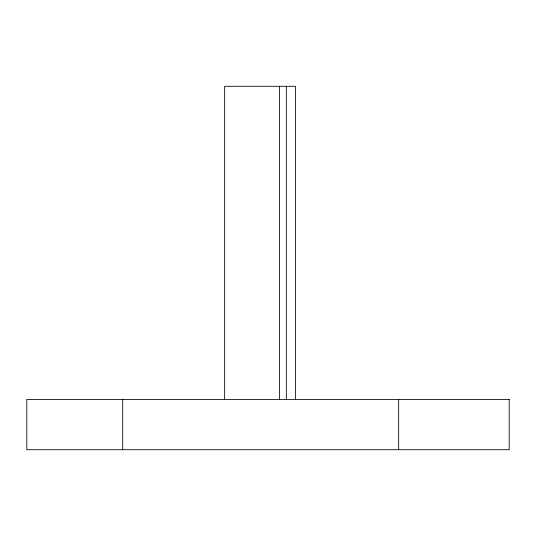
<?xml version="1.0" encoding="UTF-8"?>
<svg xmlns="http://www.w3.org/2000/svg" width="536" height="536" viewBox="0 0 536 536"><rect width="100%" height="100%" fill="white"/><g stroke="black" fill="none" stroke-linecap="round" stroke-linejoin="round"><path stroke-width="0.8" d="M398.677 399.394L398.677 449.717M295.416 399.394L295.416 86.283L224.651 86.283L224.651 399.394M286.338 86.283L286.338 399.394M279.544 86.283L279.544 399.394M122.711 399.394L122.711 449.717M509.2 399.394L26.8 399.394L26.8 449.717L509.2 449.717L509.2 399.394"/></g></svg>
